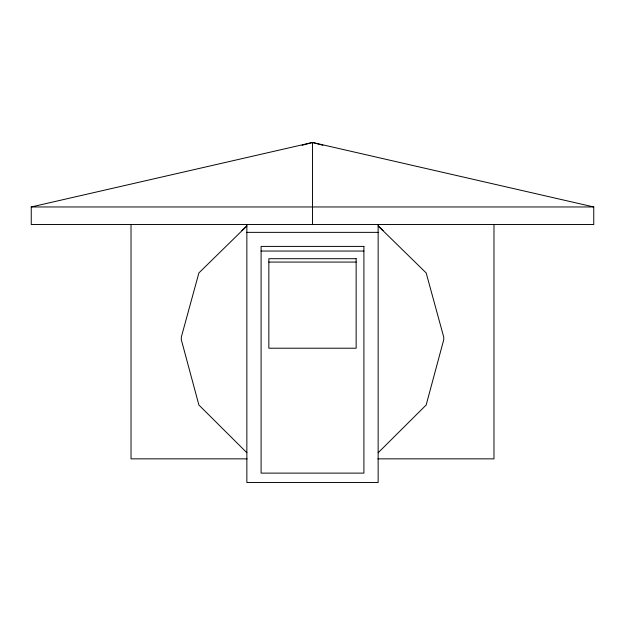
<?xml version="1.0" encoding="UTF-8"?>
<svg xmlns="http://www.w3.org/2000/svg" width="625" height="625" viewBox="0 0 625 625"><rect width="100%" height="100%" fill="white"/><g stroke="black" fill="none" stroke-linecap="round" stroke-linejoin="round"><path stroke-width="0.94" d="M378.141 452.781L426.172 404.992L443.75 339.703L443.75 337.156L426.172 272.938L378.141 225.93L383.086 230.602M241.922 230.656L246.914 225.891L198.891 272.938L181.305 337.156L181.305 339.703L198.891 404.992L246.859 452.727M302.148 145.266L312.5 142.469L593.75 206.961L593.75 224.523L31.25 224.523L31.25 206.961L312.5 142.469L322.852 145.266M31.25 206.961L593.75 206.961M246.859 232.359L378.141 232.359M261.094 251.047L363.906 251.047M268.852 262.07L356.148 262.07M247.125 458.852L131.023 458.852L131.023 224.523M377.875 458.852L493.977 458.852L493.977 224.523M378.141 224.523L378.141 482.531L246.859 482.531L246.859 224.523M312.5 142.469L312.5 224.523M363.906 246.406L261.094 246.406L261.094 473.117L363.906 473.117L363.906 246.406M356.148 258.703L268.852 258.703L268.852 348.219L356.148 348.219L356.148 258.703"/></g></svg>
